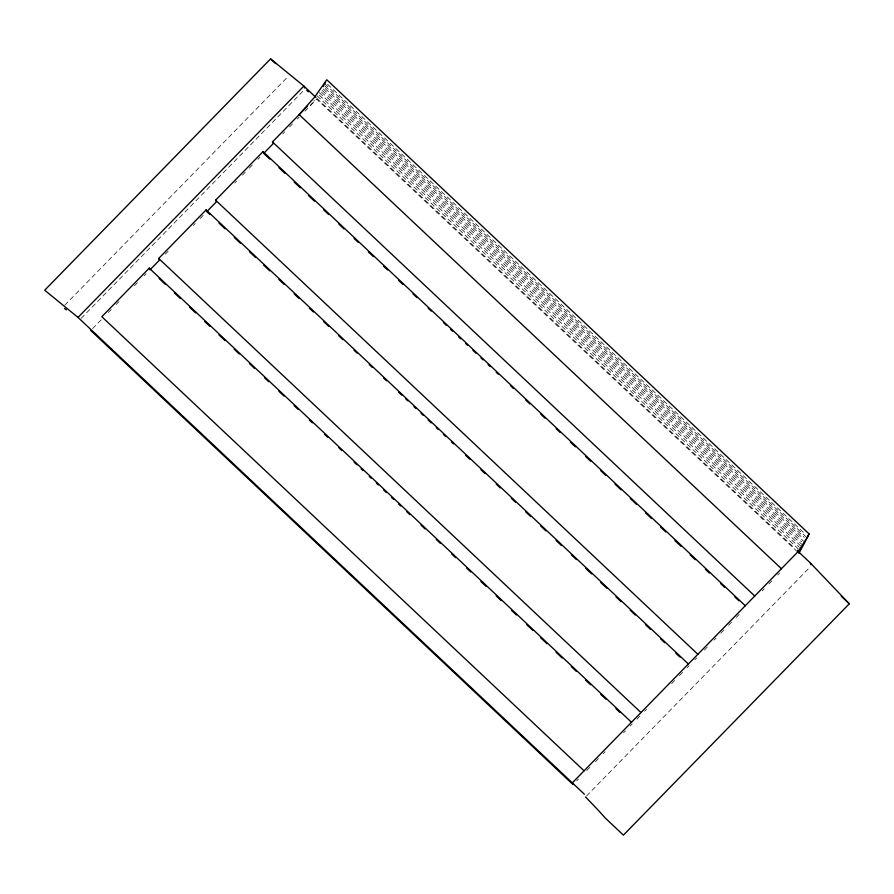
<?xml version="1.0" encoding="UTF-8"?>
<svg xmlns="http://www.w3.org/2000/svg" width="894" height="894" viewBox="0 0 894 894"><rect width="100%" height="100%" fill="white"/><g stroke="black" fill="none" stroke-linecap="round" stroke-linejoin="round"><path stroke-width="0.67" stroke-dasharray="4.47 3.35" d="M313.783 101.19L314.33 100.363M312.531 102.899L310.352 105.514M64.737 305.256L288.661 75.901M81.164 318.342L305.1 88.975M92.585 328.634L101.637 319.359M108.342 312.487L111.247 309.514M116.086 304.563L118.991 301.591M134.469 285.734L137.374 282.761M144.146 275.821L146.08 273.843M165.234 254.22L168.139 251.248M193.283 225.489L195.227 223.511M200.055 218.549L203.933 214.594M234.697 183.08L236.631 181.091M242.43 175.146L245.336 172.173M249.202 168.217L253.08 164.25M257.919 159.3L259.852 157.31M282.817 133.798L284.739 131.82M289.544 126.903L292.427 123.953M297.233 119.025L299.155 117.058M304.921 111.147L307.804 108.196M310.52 105.414L316.655 99.133L797.906 552.268M576.664 780.875L578.474 779.02M586.743 770.55L590.61 766.583M595.449 761.632L598.354 758.66M603.193 753.698L605.126 751.72M623.509 732.89L625.442 730.912M630.281 725.962L632.214 723.972M636.953 719.122L639.802 716.206M644.596 711.289L646.53 709.311M671.685 683.541L674.59 680.569M679.429 675.618L683.295 671.651M687.162 667.695L689.095 665.706M694.783 659.884L696.683 657.939M704.383 650.05L707.288 647.077M714.06 640.149L715.993 638.16M720.832 633.209L724.699 629.242M728.576 625.286L731.471 622.313M736.31 617.352L739.215 614.379M762.224 590.811L764.158 588.833M768.985 583.894L771.88 580.921M777.679 574.987L779.613 573.009M586.52 796.006L810.456 566.651M327.55 84.304L805.751 534.567M324.79 83.757L806.042 536.892M325.025 86.115L804.254 537.339M325.215 88.506L803.415 538.78M323.304 89.02L803.55 541.205M322.365 90.517L801.594 541.753M321.382 92.048L801.616 544.234M319.326 92.652L800.577 545.787M319.259 95.177L799.493 547.363M317.113 95.814L798.364 548.95M316.957 98.374L795.157 548.648"/><path stroke-width="1.34" d="M781.423 568.707L299.155 114.611L314.722 96.965L326.791 79.778L809.059 533.874L807.55 536.97A288.349 58.132 -46.7 0 1 798.923 553.23L797.66 550.201M809.059 533.874L807.952 536.143M324.79 83.757L325.517 82.393M807.785 536.478L798.208 551.52L572.328 782.865L573.043 784.574L90.775 330.478M323.181 86.595L324.019 85.153M315.94 97.424L303.882 86.07L270.58 58.87L44.7 290.215L78.001 317.415L584.385 794.218M78.001 317.415L303.882 86.07L304.686 88.003M631.499 722.263L149.231 268.166L101.827 316.722L584.095 770.818M149.231 268.166L149.946 269.876L159.423 260.165L158.707 258.455L206.112 209.9L688.38 663.996M209.878 214.482L206.827 211.61L216.314 201.91L215.599 200.189L263.004 151.634L745.272 605.73M269.809 159.087L263.719 153.355L273.195 143.643L272.48 141.922L307.547 106.017M798.208 551.52L810.266 562.862L849.3 603.785L623.42 835.13L605.339 818.099A68.637 6.012 44.3 0 0 587.749 799.247L585.548 797.001M64.524 308.497L66.391 309.894M270.58 58.87L275.598 63.597M841.265 596.22L849.3 603.785M272.48 141.922L754.748 596.019M278.95 167.692L285.041 173.425M294.182 182.03L300.272 187.762M308.396 195.417L314.487 201.15M323.617 209.755L328.701 214.538M338.848 224.092L343.933 228.875M354.08 238.43L358.136 242.263M368.294 251.817L373.368 256.6M383.526 266.155L387.583 269.977M398.758 280.504L402.814 284.326M412.972 293.88L417.029 297.702M428.192 308.218L431.243 311.09M443.424 322.566L446.475 325.427M450.531 329.249L452.565 331.171M458.656 336.904L460.689 338.815M465.763 343.598L467.797 345.509M472.87 350.28L475.921 353.152M480.994 357.935L483.028 359.846M488.102 364.629L490.135 366.54M496.226 372.273L498.249 374.184M510.44 385.66L513.48 388.521M525.661 399.998L529.729 403.82M540.892 414.335L544.96 418.157M556.124 428.673L560.192 432.506M570.338 442.061L575.412 446.844M585.57 456.398L590.643 461.181M600.802 470.736L605.875 475.519M615.016 484.123L621.106 489.856M630.248 498.461L636.338 504.205M645.468 512.798L651.558 518.542M660.7 527.147L665.773 531.919M674.914 540.524L681.004 546.268M690.146 554.872L695.219 559.644M705.377 569.21L709.434 573.032M720.609 583.547L724.665 587.369M734.823 596.935L738.88 600.757M215.599 200.189L697.868 654.285M219.019 223.087L225.109 228.819M234.25 237.424L240.341 243.168M249.471 251.762L255.572 257.506M263.685 265.149L269.776 270.882M278.917 279.487L283.99 284.27M294.148 293.835L299.222 298.607M309.38 308.173L313.436 311.995M323.594 321.549L328.668 326.332M338.826 335.898L342.883 339.72M354.046 350.236L357.097 353.096M369.278 364.573L372.329 367.445M383.492 377.961L386.543 380.822M398.724 392.298L401.775 395.17M405.831 398.992L407.865 400.903M413.956 406.636L415.989 408.547M421.063 413.33L423.097 415.241M428.17 420.024L431.21 422.884M436.294 427.667L438.317 429.578M443.402 434.361L445.424 436.272M451.515 442.005L453.549 443.916M465.729 455.392L469.797 459.214M480.961 469.73L485.029 473.552M496.192 484.067L500.249 487.901M511.424 498.416L515.48 502.238M525.638 511.793L530.712 516.576M540.87 526.141L545.943 530.913M556.09 540.479L561.175 545.251M571.322 554.816L576.406 559.599M585.536 568.204L591.627 573.937M600.768 582.542L606.858 588.274M616 596.879L621.073 601.662M630.214 610.267L635.288 615.038M645.446 624.604L650.519 629.387M660.677 638.942L664.734 642.764M675.898 653.279L679.965 657.101M158.707 258.455L640.976 712.552M159.087 278.481L165.178 284.214M174.319 292.819L180.409 298.562M189.539 307.167L195.63 312.9M204.771 321.505L209.844 326.288M218.985 334.881L225.076 340.625M234.217 349.23L239.29 354.002M249.448 363.567L254.522 368.35M264.68 377.905L268.736 381.727M278.894 391.293L283.968 396.064M294.115 405.63L298.183 409.452M309.346 419.968L312.397 422.84M324.578 434.305L327.629 437.177M338.792 447.693L341.843 450.565M354.024 462.03L357.064 464.902M361.131 468.724L363.154 470.635M369.256 476.368L371.278 478.29M376.363 483.062L378.385 484.973M383.47 489.756L386.51 492.628M391.583 497.399L393.617 499.321M398.69 504.093L400.724 506.004M406.815 511.748L409.865 514.609M421.029 525.124L425.097 528.957M436.261 539.473L440.317 543.295M451.492 553.811L455.549 557.632M466.724 568.148L470.78 571.97M480.938 581.536L486.012 586.308M496.159 595.873L501.243 600.656M511.39 610.211L516.475 614.994M526.622 624.548L532.712 630.292M540.836 637.936L546.927 643.669M556.068 652.274L562.158 658.006M571.3 666.611L576.373 671.394M585.514 679.999L590.588 684.782M600.734 694.336L605.819 699.119M615.966 708.674L620.034 712.507M810.266 562.862L811.037 564.729M263.004 151.634L263.719 153.355M206.112 209.9L206.827 211.61M306.698 90.35A78.136 6.85 44.3 0 1 308.43 91.847"/></g></svg>
